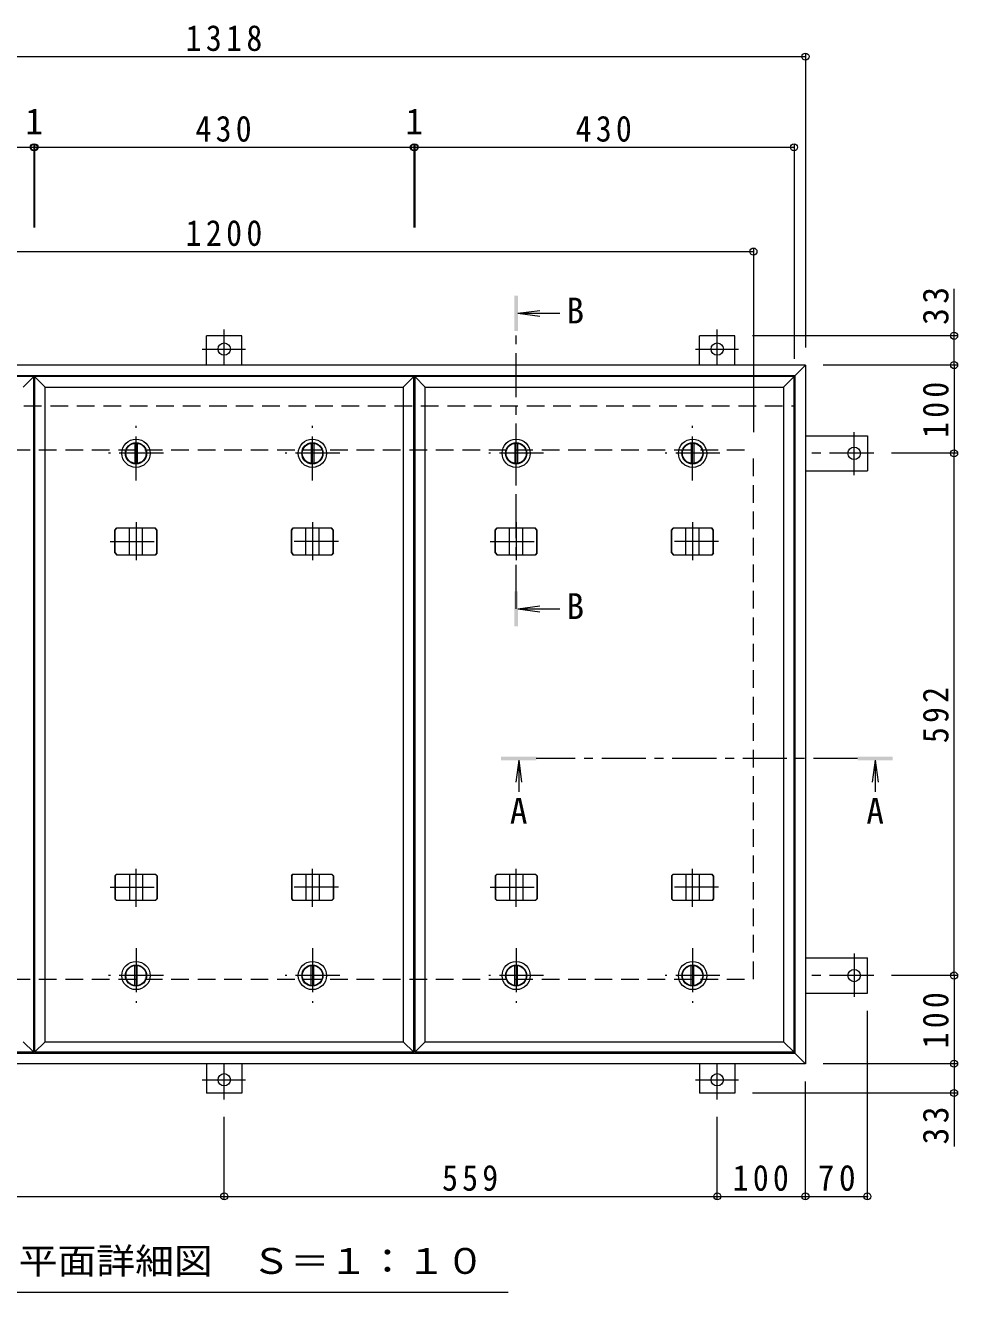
# Model space of a CAD drawing. Units: millimetres on the paper, enlarged 2 times, with parts at other scales. Extents: x -527 to 546, y -392 to 378.
# Drawn here: x -221.2 to -9.8, y 87 to 374.3 of the extents above; entities that cross this region are included whole.
import ezdxf
from ezdxf.enums import TextEntityAlignment as Align

# ---------------------------------------------------------------- set-up
doc = ezdxf.new("R2010")
doc.units = ezdxf.units.MM
doc.header["$LTSCALE"] = 2
doc.header["$PDMODE"] = 32
doc.header["$PDSIZE"] = 1.6
doc.linetypes.add('CHAIN1', pattern=[8, 5, -1, 1, -1])
doc.linetypes.add('DASHED2', pattern=[3, 2, -1])
for name, color, linetype, lineweight in [('0-1_躯体', 2, 'Continuous', 9), ('0-2_仕上', 3, 'Continuous', 9), ('0-3_建具', 4, 'Continuous', 9), ('0-4_その他', 7, 'Continuous', 9), ('0-5_寸法', 4, 'Continuous', 9), ('0-E', 3, 'CHAIN1', 9), ('0-F', 7, 'Continuous', 9)]:
    doc.layers.add(name, color=color, linetype=linetype, lineweight=lineweight)
doc.styles.add('ＭＳ ゴシック', font='')
doc.styles.get('ＭＳ ゴシック').set_extended_font_data('MS Gothic')

msp = doc.modelspace()

# ---------------------------------------------------------------- linework, layer by layer
at = {"layer": '0-1_躯体', "color": 3}
for p, q in [((-172.061, 303.938), (-180.061, 303.938)), ((-180.061, 297.298), (-180.061, 303.938)), ((-172.061, 297.298), (-172.061, 303.938)), ((-60.261, 303.938), (-68.261, 303.938)), ((-68.261, 297.298), (-68.261, 303.938)), ((-60.261, 297.298), (-60.261, 303.938)), ((-44.261, 281.298), (-30.221, 281.298)), ((-30.221, 281.298), (-30.221, 273.298)), ((-44.261, 273.298), (-30.221, 273.298)), ((-44.261, 162.898), (-30.221, 162.898)), ((-30.221, 154.898), (-30.221, 162.898)), ((-44.261, 154.898), (-30.221, 154.898)), ((-180.061, 138.898), (-180.061, 132.259)), ((-172.061, 138.898), (-172.061, 132.259)), ((-68.261, 138.898), (-68.261, 132.259)), ((-60.261, 138.898), (-60.261, 132.259)), ((-172.061, 132.259), (-180.061, 132.259)), ((-60.261, 132.259), (-68.261, 132.259))]:
    msp.add_line(p, q, dxfattribs=at)
at = {"layer": '0-1_躯体', "linetype": 'DASHED2'}
for p, q in [((-305.461, 288.098), (-46.661, 288.098)), ((-296.061, 278.098), (-56.061, 278.098)), ((-56.061, 158.098), (-56.061, 278.098)), ((-296.061, 158.098), (-56.061, 158.098))]:
    msp.add_line(p, q, dxfattribs=at)
at = {"layer": '0-1_躯体', "linetype": 'CHAIN1'}
for p, q in [((-196.061, 271.099), (-196.061, 283.499)), ((-156.061, 271.099), (-156.061, 283.499)), ((-109.861, 271.099), (-109.861, 283.499)), ((-69.861, 271.099), (-69.861, 283.499)), ((-189.861, 277.299), (-202.261, 277.299)), ((-149.861, 277.298), (-162.261, 277.298)), ((-103.661, 277.299), (-116.061, 277.299)), ((-63.661, 277.298), (-76.061, 277.298)), ((-196.061, 165.098), (-196.061, 152.698)), ((-156.061, 165.098), (-156.061, 152.698)), ((-109.861, 165.098), (-109.861, 152.698)), ((-69.861, 165.098), (-69.861, 152.698)), ((-189.861, 158.898), (-202.261, 158.898)), ((-149.861, 158.898), (-162.261, 158.898)), ((-103.661, 158.898), (-116.061, 158.898)), ((-63.661, 158.898), (-76.061, 158.898))]:
    msp.add_line(p, q, dxfattribs=at)
at = {"layer": '0-1_躯体'}
for p, q in [((-196.361, 279.579), (-196.361, 275.018)), ((-195.761, 279.579), (-195.761, 275.018)), ((-156.361, 279.579), (-156.361, 275.018)), ((-155.761, 279.579), (-155.761, 275.018)), ((-110.161, 279.579), (-110.161, 275.018)), ((-109.561, 279.579), (-109.561, 275.018)), ((-70.161, 279.579), (-70.161, 275.018)), ((-69.561, 279.579), (-69.561, 275.018)), ((-196.361, 156.618), (-196.361, 161.179)), ((-195.761, 156.618), (-195.761, 161.179)), ((-156.361, 156.618), (-156.361, 161.179)), ((-155.761, 156.618), (-155.761, 161.179)), ((-110.161, 156.618), (-110.161, 161.179)), ((-109.561, 156.618), (-109.561, 161.179)), ((-70.161, 156.618), (-70.161, 161.179)), ((-69.561, 156.618), (-69.561, 161.179))]:
    msp.add_line(p, q, dxfattribs=at)
for centre, radius in [((-196.061, 277.299), 3.2), ((-196.061, 277.299), 2.4), ((-196.061, 277.299), 2.3), ((-156.061, 277.299), 3.2), ((-156.061, 277.299), 2.4), ((-156.061, 277.299), 2.3), ((-109.861, 277.299), 3.2), ((-109.861, 277.299), 2.4), ((-109.861, 277.299), 2.3), ((-69.861, 277.299), 3.2), ((-69.861, 277.299), 2.4), ((-69.861, 277.299), 2.3), ((-196.061, 158.898), 3.2), ((-196.061, 158.898), 2.4), ((-196.061, 158.898), 2.3), ((-156.061, 158.898), 3.2), ((-156.061, 158.898), 2.4), ((-156.061, 158.898), 2.3), ((-109.861, 158.898), 3.2), ((-109.861, 158.898), 2.4), ((-109.861, 158.898), 2.3), ((-69.861, 158.898), 3.2), ((-69.861, 158.898), 2.4), ((-69.861, 158.898), 2.3)]:
    msp.add_circle(centre, radius, dxfattribs=at)
at = {"layer": '0-2_仕上'}
for p, q in [((-219.261, 141.498), (-219.261, 294.698)), ((-216.661, 292.298), (-219.061, 294.698)), ((-219.061, 294.698), (-219.061, 141.498)), ((-133.061, 141.498), (-133.061, 294.698)), ((-130.461, 292.298), (-132.861, 294.698)), ((-132.861, 294.698), (-132.861, 141.498)), ((-46.861, 141.498), (-46.861, 294.698)), ((-216.661, 292.298), (-135.461, 292.298)), ((-216.661, 143.898), (-216.661, 292.298)), ((-135.461, 292.298), (-135.461, 143.898)), ((-130.461, 292.298), (-49.261, 292.298)), ((-130.461, 143.898), (-130.461, 292.298)), ((-49.261, 292.298), (-49.261, 143.898)), ((-216.661, 143.898), (-219.061, 141.498)), ((-216.661, 143.898), (-135.461, 143.898)), ((-130.461, 143.898), (-132.861, 141.498)), ((-130.461, 143.898), (-49.261, 143.898))]:
    msp.add_line(p, q, dxfattribs=at)
for points in [[(-221.661, 292.298), (-219.261, 294.698), (-305.261, 294.698)], [(-135.461, 292.298), (-133.061, 294.698), (-219.061, 294.698)], [(-49.261, 292.298), (-46.861, 294.698), (-132.861, 294.698)], [(-221.661, 143.898), (-219.261, 141.498), (-305.261, 141.498)], [(-135.461, 143.898), (-133.061, 141.498), (-219.061, 141.498)], [(-49.261, 143.898), (-46.861, 141.498), (-132.861, 141.498)]]:
    msp.add_lwpolyline(points, dxfattribs=at)
at = {"layer": '0-3_建具'}
for p, q in [((-44.261, 297.298), (-307.861, 297.298)), ((-46.661, 294.898), (-44.261, 297.298)), ((-44.261, 297.298), (-44.261, 138.898)), ((-46.661, 294.898), (-305.461, 294.898)), ((-46.661, 294.898), (-46.661, 141.298)), ((-200.828, 259.899), (-200.482, 260.299)), ((-200.828, 254.699), (-200.828, 259.899)), ((-200.748, 259.899), (-200.828, 259.899)), ((-200.748, 259.899), (-200.402, 260.299)), ((-200.748, 254.699), (-200.748, 259.899)), ((-191.641, 260.299), (-200.482, 260.299)), ((-197.561, 254.299), (-197.561, 260.299)), ((-194.561, 254.299), (-194.561, 260.299)), ((-191.374, 259.899), (-191.721, 260.299)), ((-191.294, 259.899), (-191.641, 260.299)), ((-191.374, 254.699), (-191.374, 259.899)), ((-191.374, 259.899), (-191.294, 259.899)), ((-191.294, 254.699), (-191.294, 259.899)), ((-160.828, 259.899), (-160.482, 260.299)), ((-160.828, 254.699), (-160.828, 259.899)), ((-160.748, 259.899), (-160.828, 259.899)), ((-160.748, 259.899), (-160.402, 260.299)), ((-160.748, 254.699), (-160.748, 259.899)), ((-151.641, 260.299), (-160.482, 260.299)), ((-157.561, 254.299), (-157.561, 260.299)), ((-154.561, 254.299), (-154.561, 260.299)), ((-151.374, 259.899), (-151.721, 260.299)), ((-151.294, 259.899), (-151.641, 260.299)), ((-151.374, 254.699), (-151.374, 259.899)), ((-151.374, 259.899), (-151.294, 259.899)), ((-151.294, 254.699), (-151.294, 259.899)), ((-114.628, 259.899), (-114.282, 260.299)), ((-114.628, 254.699), (-114.628, 259.899)), ((-114.548, 259.899), (-114.628, 259.899)), ((-114.548, 259.899), (-114.202, 260.299)), ((-114.548, 254.699), (-114.548, 259.899)), ((-105.441, 260.299), (-114.282, 260.299)), ((-111.361, 254.299), (-111.361, 260.299)), ((-108.361, 254.299), (-108.361, 260.299)), ((-105.174, 259.899), (-105.521, 260.299)), ((-105.094, 259.899), (-105.441, 260.299)), ((-105.174, 254.699), (-105.174, 259.899)), ((-105.174, 259.899), (-105.094, 259.899)), ((-105.094, 254.699), (-105.094, 259.899)), ((-74.628, 259.899), (-74.282, 260.299)), ((-74.628, 254.699), (-74.628, 259.899)), ((-74.548, 259.899), (-74.628, 259.899)), ((-74.548, 259.899), (-74.202, 260.299)), ((-74.548, 254.699), (-74.548, 259.899)), ((-65.441, 260.299), (-74.282, 260.299)), ((-71.361, 254.299), (-71.361, 260.299)), ((-68.361, 254.299), (-68.361, 260.299)), ((-65.174, 259.899), (-65.521, 260.299)), ((-65.094, 259.899), (-65.441, 260.299)), ((-65.174, 254.699), (-65.174, 259.899)), ((-65.174, 259.899), (-65.094, 259.899)), ((-65.094, 254.699), (-65.094, 259.899)), ((-200.828, 254.699), (-200.482, 254.299)), ((-200.748, 254.699), (-200.828, 254.699)), ((-200.748, 254.699), (-200.402, 254.299)), ((-200.482, 254.299), (-191.641, 254.299)), ((-191.374, 254.699), (-191.721, 254.299)), ((-191.294, 254.699), (-191.641, 254.299)), ((-191.374, 254.699), (-191.294, 254.699)), ((-160.828, 254.699), (-160.482, 254.299)), ((-160.748, 254.699), (-160.828, 254.699)), ((-160.748, 254.699), (-160.402, 254.299)), ((-160.482, 254.299), (-151.641, 254.299)), ((-151.374, 254.699), (-151.721, 254.299)), ((-151.294, 254.699), (-151.641, 254.299)), ((-151.374, 254.699), (-151.294, 254.699)), ((-114.628, 254.699), (-114.282, 254.299)), ((-114.548, 254.699), (-114.628, 254.699)), ((-114.548, 254.699), (-114.202, 254.299)), ((-114.282, 254.299), (-105.441, 254.299)), ((-105.174, 254.699), (-105.521, 254.299)), ((-105.094, 254.699), (-105.441, 254.299)), ((-105.174, 254.699), (-105.094, 254.699)), ((-74.628, 254.699), (-74.282, 254.299)), ((-74.548, 254.699), (-74.628, 254.699)), ((-74.548, 254.699), (-74.202, 254.299)), ((-74.282, 254.299), (-65.441, 254.299)), ((-65.174, 254.699), (-65.521, 254.299)), ((-65.094, 254.699), (-65.441, 254.299)), ((-65.174, 254.699), (-65.094, 254.699)), ((-200.828, 181.498), (-200.482, 181.898)), ((-200.748, 181.498), (-200.828, 181.498)), ((-200.828, 181.498), (-200.828, 176.298)), ((-200.748, 181.498), (-200.402, 181.898)), ((-200.748, 181.498), (-200.748, 176.298)), ((-200.482, 181.898), (-191.641, 181.898)), ((-197.561, 181.898), (-197.561, 175.898)), ((-194.561, 181.898), (-194.561, 175.898)), ((-191.374, 181.498), (-191.721, 181.898)), ((-191.294, 181.498), (-191.641, 181.898)), ((-191.374, 181.498), (-191.294, 181.498)), ((-191.374, 181.498), (-191.374, 176.298)), ((-191.294, 181.498), (-191.294, 176.298)), ((-160.828, 181.498), (-160.482, 181.898)), ((-160.748, 181.498), (-160.828, 181.498)), ((-160.828, 181.498), (-160.828, 176.298)), ((-160.748, 181.498), (-160.402, 181.898)), ((-160.748, 181.498), (-160.748, 176.298)), ((-160.482, 181.898), (-151.641, 181.898)), ((-157.561, 181.898), (-157.561, 175.898)), ((-154.561, 181.898), (-154.561, 175.898)), ((-151.374, 181.498), (-151.721, 181.898)), ((-151.294, 181.498), (-151.641, 181.898)), ((-151.374, 181.498), (-151.294, 181.498)), ((-151.374, 181.498), (-151.374, 176.298)), ((-151.294, 181.498), (-151.294, 176.298)), ((-114.628, 181.498), (-114.282, 181.898)), ((-114.548, 181.498), (-114.628, 181.498)), ((-114.628, 181.498), (-114.628, 176.298)), ((-114.548, 181.498), (-114.202, 181.898)), ((-114.548, 181.498), (-114.548, 176.298)), ((-114.282, 181.898), (-105.441, 181.898)), ((-111.361, 181.898), (-111.361, 175.898)), ((-108.361, 181.898), (-108.361, 175.898)), ((-105.174, 181.498), (-105.521, 181.898)), ((-105.094, 181.498), (-105.441, 181.898)), ((-105.174, 181.498), (-105.094, 181.498)), ((-105.174, 181.498), (-105.174, 176.298)), ((-105.094, 181.498), (-105.094, 176.298)), ((-74.628, 181.498), (-74.282, 181.898)), ((-74.548, 181.498), (-74.628, 181.498)), ((-74.628, 181.498), (-74.628, 176.298)), ((-74.548, 181.498), (-74.202, 181.898)), ((-74.548, 181.498), (-74.548, 176.298)), ((-74.282, 181.898), (-65.441, 181.898)), ((-71.361, 181.898), (-71.361, 175.898)), ((-68.361, 181.898), (-68.361, 175.898)), ((-65.174, 181.498), (-65.521, 181.898)), ((-65.094, 181.498), (-65.441, 181.898)), ((-65.174, 181.498), (-65.094, 181.498)), ((-65.174, 181.498), (-65.174, 176.298)), ((-65.094, 181.498), (-65.094, 176.298)), ((-200.748, 176.298), (-200.828, 176.298)), ((-200.828, 176.298), (-200.482, 175.898)), ((-200.748, 176.298), (-200.402, 175.898)), ((-191.641, 175.898), (-200.482, 175.898)), ((-191.374, 176.298), (-191.721, 175.898)), ((-191.294, 176.298), (-191.641, 175.898)), ((-191.374, 176.298), (-191.294, 176.298)), ((-160.748, 176.298), (-160.828, 176.298)), ((-160.828, 176.298), (-160.482, 175.898)), ((-160.748, 176.298), (-160.402, 175.898)), ((-151.641, 175.898), (-160.482, 175.898)), ((-151.374, 176.298), (-151.721, 175.898)), ((-151.294, 176.298), (-151.641, 175.898)), ((-151.374, 176.298), (-151.294, 176.298)), ((-114.548, 176.298), (-114.628, 176.298)), ((-114.628, 176.298), (-114.282, 175.898)), ((-114.548, 176.298), (-114.202, 175.898)), ((-105.441, 175.898), (-114.282, 175.898)), ((-105.174, 176.298), (-105.521, 175.898)), ((-105.094, 176.298), (-105.441, 175.898)), ((-105.174, 176.298), (-105.094, 176.298)), ((-74.548, 176.298), (-74.628, 176.298)), ((-74.628, 176.298), (-74.282, 175.898)), ((-74.548, 176.298), (-74.202, 175.898)), ((-65.441, 175.898), (-74.282, 175.898)), ((-65.174, 176.298), (-65.521, 175.898)), ((-65.094, 176.298), (-65.441, 175.898)), ((-65.174, 176.298), (-65.094, 176.298)), ((-305.461, 141.298), (-46.661, 141.298)), ((-44.261, 138.898), (-46.661, 141.298)), ((-44.261, 138.898), (-307.861, 138.898))]:
    msp.add_line(p, q, dxfattribs=at)
at = {"layer": '0-3_建具', "linetype": 'CHAIN1'}
for p, q in [((-196.061, 261.722), (-196.061, 253.074)), ((-156.061, 261.722), (-156.061, 253.074)), ((-109.861, 261.722), (-109.861, 253.074)), ((-69.861, 261.722), (-69.861, 253.074)), ((-201.943, 257.299), (-190.179, 257.299)), ((-150.179, 257.299), (-161.943, 257.299)), ((-115.743, 257.299), (-103.979, 257.299)), ((-63.979, 257.299), (-75.743, 257.299)), ((-196.061, 174.475), (-196.061, 183.123)), ((-156.061, 174.475), (-156.061, 183.123)), ((-109.861, 174.475), (-109.861, 183.123)), ((-69.861, 174.475), (-69.861, 183.123)), ((-201.943, 178.898), (-190.179, 178.898)), ((-150.179, 178.898), (-161.943, 178.898)), ((-115.743, 178.898), (-103.979, 178.898)), ((-63.979, 178.898), (-75.743, 178.898))]:
    msp.add_line(p, q, dxfattribs=at)
at = {"layer": '0-4_その他'}
msp.add_line((-111.654, 86.996), (-226.654, 86.996), dxfattribs=at)
at = {"layer": '0-5_寸法', "color": 7}
for p, q in [((-10.557, 303.938), (-10.557, 314.57)), ((-10.557, 132.259), (-10.557, 120.138))]:
    msp.add_line(p, q, dxfattribs=at)
at = {"layer": '0-5_寸法'}
for p, q in [((-109.461, 309.062), (-104.504, 309.714)), ((-109.461, 309.062), (-104.504, 308.409)), ((-109.461, 309.062), (-99.968, 309.062)), ((-109.461, 242.037), (-104.504, 242.69)), ((-109.461, 242.037), (-104.504, 241.384)), ((-109.461, 242.037), (-99.968, 242.037)), ((-109.292, 207.698), (-109.944, 202.741)), ((-109.292, 207.698), (-109.292, 200.578)), ((-109.292, 207.698), (-108.639, 202.741)), ((-28.463, 207.698), (-29.115, 202.741)), ((-28.463, 207.698), (-27.81, 202.741)), ((-28.463, 207.698), (-28.463, 200.578))]:
    msp.add_line(p, q, dxfattribs=at)
at = {"layer": '0-5_寸法', "linetype": 'CHAIN1'}
for p, q in [((-109.861, 242.037), (-109.861, 305.062)), ((-32.463, 208.098), (-105.292, 208.098))]:
    msp.add_line(p, q, dxfattribs=at)
at = {"layer": '0-5_寸法'}
for points in [[(-109.461, 313.062), (-110.261, 313.062), (-109.461, 305.062), (-110.261, 305.062)], [(-109.461, 238.037), (-110.261, 238.037), (-109.461, 246.037), (-110.261, 246.037)], [(-113.292, 207.698), (-113.292, 208.498), (-105.292, 207.698), (-105.292, 208.498)], [(-24.463, 207.698), (-24.463, 208.498), (-32.463, 207.698), (-32.463, 208.498)]]:
    msp.add_solid(points, dxfattribs=at)
at = {"layer": '0-E'}
for p, q in [((-176.061, 297.298), (-176.061, 305.37)), ((-64.261, 297.298), (-64.261, 305.37)), ((-181.029, 300.938), (-171.252, 300.938)), ((-69.229, 300.938), (-59.452, 300.938)), ((-33.221, 272.331), (-33.221, 282.108)), ((-28.789, 277.298), (-44.261, 277.298)), ((-33.221, 163.866), (-33.221, 154.089)), ((-28.789, 158.898), (-44.261, 158.898)), ((-176.061, 130.827), (-176.061, 138.898)), ((-64.261, 130.827), (-64.261, 138.898)), ((-181.029, 135.259), (-171.252, 135.259)), ((-69.229, 135.259), (-59.452, 135.259))]:
    msp.add_line(p, q, dxfattribs=at)
at = {"layer": '0-E', "linetype": 'Continuous'}
for centre in [(-176.061, 300.938), (-64.261, 300.938), (-33.221, 277.298), (-33.221, 158.898), (-176.061, 135.259), (-64.261, 135.259)]:
    msp.add_circle(centre, 1.4, dxfattribs=at)
at = {"layer": '0-F'}
for p, q in [((-44.261, 367.841), (-44.261, 301.298)), ((-307.861, 367.241), (-44.261, 367.241)), ((-305.261, 346.682), (-219.261, 346.682)), ((-219.261, 347.282), (-219.261, 328.509)), ((-219.261, 346.682), (-219.061, 346.682)), ((-219.061, 347.282), (-219.061, 328.509)), ((-219.061, 346.682), (-133.061, 346.682)), ((-133.061, 347.282), (-133.061, 328.509)), ((-133.061, 346.682), (-132.861, 346.682)), ((-132.861, 347.282), (-132.861, 328.509)), ((-132.861, 346.682), (-46.861, 346.682)), ((-46.861, 347.282), (-46.861, 298.698)), ((-296.061, 323.042), (-56.061, 323.042)), ((-56.061, 323.642), (-56.061, 282.098)), ((-9.957, 303.938), (-56.261, 303.938)), ((-10.557, 297.298), (-10.557, 303.938)), ((-9.957, 297.298), (-40.261, 297.298)), ((-10.557, 297.298), (-10.557, 277.298)), ((-9.957, 277.298), (-24.789, 277.298)), ((-10.557, 158.898), (-10.557, 277.298)), ((-9.957, 158.898), (-24.789, 158.898)), ((-10.557, 158.898), (-10.557, 138.898)), ((-30.221, 108.221), (-30.221, 150.898)), ((-9.957, 138.898), (-40.261, 138.898)), ((-10.557, 138.898), (-10.557, 132.259)), ((-9.957, 132.259), (-56.261, 132.259)), ((-44.261, 108.221), (-44.261, 134.898)), ((-176.061, 108.221), (-176.061, 126.827)), ((-64.261, 108.221), (-64.261, 126.827)), ((-287.861, 108.821), (-176.061, 108.821)), ((-176.061, 108.821), (-64.261, 108.821)), ((-64.261, 108.821), (-44.261, 108.821)), ((-44.261, 108.821), (-30.221, 108.821))]:
    msp.add_line(p, q, dxfattribs=at)
for p in [(-44.261, 367.241), (-219.261, 346.682), (-219.061, 346.682), (-133.061, 346.682), (-132.861, 346.682), (-46.861, 346.682), (-56.061, 323.042), (-10.557, 303.938), (-10.557, 297.298), (-10.557, 277.298), (-10.557, 158.898), (-10.557, 138.898), (-10.557, 132.259), (-176.061, 108.821), (-64.261, 108.821), (-44.261, 108.821), (-30.221, 108.821)]:
    msp.add_point(p, dxfattribs=at)

# ---------------------------------------------------------------- texts
at = {"layer": '0-4_その他', "color": 2, "style": 'ＭＳ ゴシック', "width": 1.1}
msp.add_text('平面詳細図\u3000Ｓ＝１：１０', height=5.865, dxfattribs=at).set_placement((-222.654, 89.496), align=Align.BOTTOM_LEFT)
at = {"layer": '0-5_寸法', "color": 2, "style": 'ＭＳ ゴシック'}
for s, p in [('B', (-98.455, 304.983)), ('B', (-98.455, 237.958)), ('A', (-111.292, 191.559)), ('A', (-30.463, 191.559))]:
    msp.add_text(s, height=5.865, dxfattribs=at).set_placement(p, align=Align.BOTTOM_LEFT)
at = {"layer": '0-F', "color": 2, "style": 'ＭＳ ゴシック'}
for p in [(-221.161, 347.882), (-134.961, 347.882)]:
    msp.add_text('1', height=5.865, dxfattribs=at).set_placement(p, align=Align.BOTTOM_LEFT)
at = {"layer": '0-F', "color": 2, "char_height": 5.865, "attachment_point": 7, "style": 'ＭＳ ゴシック'}
for s, insert in [('\\T1.28;\\W0.9;1318', (-184.811, 368.441)), ('\\T1.27;\\W0.9;430', (-182.561, 347.882)), ('\\T1.27;\\W0.9;430', (-96.361, 347.882)), ('\\T1.28;\\W0.9;1200', (-184.811, 324.242)), ('\\T1.27;\\W0.9;559', (-126.661, 110.021)), ('\\T1.27;\\W0.9;100', (-60.761, 110.021)), ('\\T1.27;\\W0.95;70', (-41.491, 110.021))]:
    msp.add_mtext(s, dxfattribs=dict(at, insert=insert))
at = {"layer": '0-F', "color": 2, "char_height": 5.865, "attachment_point": 7, "rotation": 90, "style": 'ＭＳ ゴシック'}
for s, insert in [('\\T1.27;\\W0.95;33', (-11.757, 306.406)), ('\\T1.27;\\W0.9;100', (-11.757, 280.798)), ('\\T1.27;\\W0.9;592', (-11.757, 211.598)), ('\\T1.27;\\W0.9;100', (-11.757, 142.398)), ('\\T1.27;\\W0.95;33', (-11.757, 120.598))]:
    msp.add_mtext(s, dxfattribs=dict(at, insert=insert))

doc.saveas('drawing.dxf')
